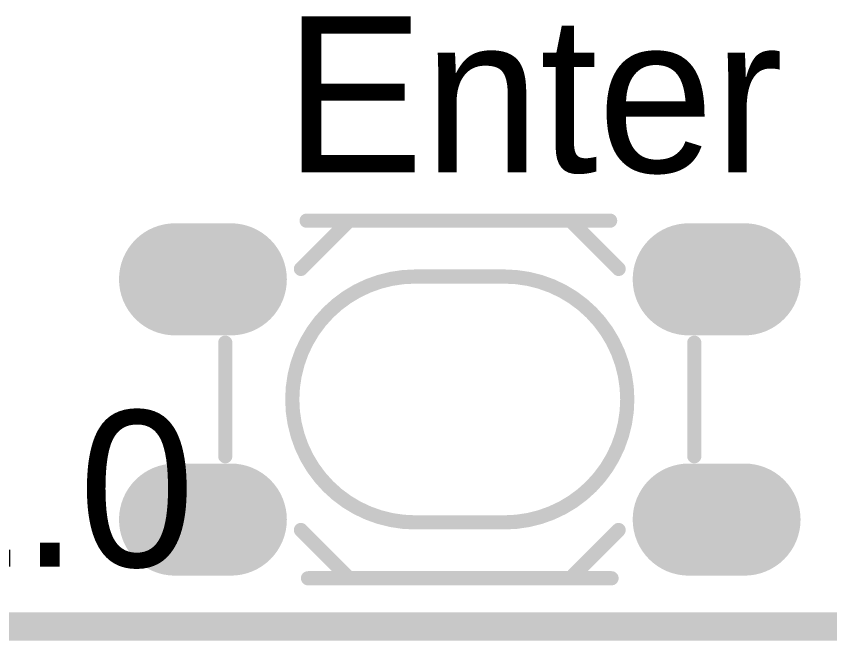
# Model space of a CAD drawing. Header units: millimetres. Extents: x 24.4 to 70.3, y 27.3 to 70.9.
# Drawn here: x 51.43 to 58.71, y 27.27 to 32.86 of the extents above; entities that cross this region are included whole.
import ezdxf

# ---------------------------------------------------------------- set-up
doc = ezdxf.new("R2010")
doc.units = ezdxf.units.MM
for name, color, linetype in [('KeepOutLayer', 6, 'Continuous'), ('Mechanical1', 6, 'Continuous'), ('Mechanical2', 216, 'Continuous'), ('TopLayer', 1, 'Continuous'), ('TopOverlay', 2, 'Continuous'), ('TopPaste', 8, 'Continuous'), ('TopSolder', 216, 'Continuous')]:
    doc.layers.add(name, color=color, linetype=linetype)

# ---------------------------------------------------------------- blocks, each defined once
blk = doc.blocks.new('3_4_2_5____3')
at = {"layer": 'TopLayer', "const_width": 0.8}
for points in [[(-2.55, 1.075), (-2.05, 1.075)], [(2.05, 1.075), (2.55, 1.075)], [(-2.55, -1.075), (-2.05, -1.075)], [(2.05, -1.075), (2.55, -1.075)]]:
    blk.add_lwpolyline(points, dxfattribs=at)
at = {"layer": 'TopLayer', "const_width": 0.4}
for points in [[(-2.75, 1.075, 1), (-2.35, 1.075, 1)], [(-2.25, 1.075, 1), (-1.85, 1.075, 1)], [(1.85, 1.075, 1), (2.25, 1.075, 1)], [(2.35, 1.075, 1), (2.75, 1.075, 1)], [(-2.75, -1.075, 1), (-2.35, -1.075, 1)], [(-2.25, -1.075, 1), (-1.85, -1.075, 1)], [(1.85, -1.075, 1), (2.25, -1.075, 1)], [(2.35, -1.075, 1), (2.75, -1.075, 1)]]:
    blk.add_lwpolyline(points, format="xyb", close=True, dxfattribs=at)
at = {"layer": 'TopOverlay', "const_width": 0.127}
for points in [[(-1.4224, 1.1684), (-1.016, 1.5748)], [(-1.3716, 1.6), (1.3462, 1.6)], [(1.016, 1.5748), (1.4224, 1.1684)], [(-0.4, 1.1), (0.4, 1.1)], [(-2.1, -0.508), (-2.1, 0.508)], [(2.1, -0.508), (2.1, 0.508)], [(-0.4, -1.1), (0.4, -1.1)], [(-1.4224, -1.1684), (-1.016, -1.5748)], [(1.016, -1.5748), (1.4224, -1.1684)], [(-1.3589, -1.6), (1.3589, -1.6)]]:
    blk.add_lwpolyline(points, dxfattribs=at)
at = {"layer": 'TopOverlay', "const_width": 0.0635}
for points in [[(-1.4034, 1.6, 1), (-1.3398, 1.6, 1)], [(-1.0477, 1.5748, 1), (-0.9842, 1.5748, 1)], [(0.9842, 1.5748, 1), (1.0477, 1.5748, 1)], [(1.3144, 1.6, 1), (1.378, 1.6, 1)], [(-1.4542, 1.1684, 1), (-1.3906, 1.1684, 1)], [(1.3906, 1.1684, 1), (1.4542, 1.1684, 1)], [(-0.4317, 1.1, 1), (-0.3682, 1.1, 1)], [(-0.4317, 1.1, 1), (-0.3682, 1.1, 1)], [(0.3682, 1.1, 1), (0.4317, 1.1, 1)], [(0.3682, 1.1, 1), (0.4317, 1.1, 1)], [(-2.1318, 0.508, 1), (-2.0683, 0.508, 1)], [(2.0683, 0.508, 1), (2.1318, 0.508, 1)], [(-2.1318, -0.508, 1), (-2.0683, -0.508, 1)], [(2.0683, -0.508, 1), (2.1318, -0.508, 1)], [(-0.4317, -1.1, 1), (-0.3682, -1.1, 1)], [(-0.4317, -1.1, 1), (-0.3682, -1.1, 1)], [(0.3682, -1.1, 1), (0.4317, -1.1, 1)], [(0.3682, -1.1, 1), (0.4317, -1.1, 1)], [(-1.4542, -1.1684, 1), (-1.3906, -1.1684, 1)], [(1.3906, -1.1684, 1), (1.4542, -1.1684, 1)], [(-1.0477, -1.5748, 1), (-0.9842, -1.5748, 1)], [(0.9842, -1.5748, 1), (1.0477, -1.5748, 1)], [(-1.3906, -1.6, 1), (-1.3272, -1.6, 1)], [(1.3272, -1.6, 1), (1.3906, -1.6, 1)]]:
    blk.add_lwpolyline(points, format="xyb", close=True, dxfattribs=at)
at = {"layer": 'TopOverlay', "const_width": 0.127}
for points in [[(-0.4, -1.1, -1), (-0.4, 1.1)], [(0.4, 1.1, -1), (0.4, -1.1)]]:
    blk.add_lwpolyline(points, format="xyb", dxfattribs=at)
at = {"layer": 'TopPaste', "const_width": 0.8}
for points in [[(-2.55, 1.075), (-2.05, 1.075)], [(2.05, 1.075), (2.55, 1.075)], [(-2.55, -1.075), (-2.05, -1.075)], [(2.05, -1.075), (2.55, -1.075)]]:
    blk.add_lwpolyline(points, dxfattribs=at)
at = {"layer": 'TopPaste', "const_width": 0.4}
for points in [[(-2.75, 1.075, 1), (-2.35, 1.075, 1)], [(-2.25, 1.075, 1), (-1.85, 1.075, 1)], [(1.85, 1.075, 1), (2.25, 1.075, 1)], [(2.35, 1.075, 1), (2.75, 1.075, 1)], [(-2.75, -1.075, 1), (-2.35, -1.075, 1)], [(-2.25, -1.075, 1), (-1.85, -1.075, 1)], [(1.85, -1.075, 1), (2.25, -1.075, 1)], [(2.35, -1.075, 1), (2.75, -1.075, 1)]]:
    blk.add_lwpolyline(points, format="xyb", close=True, dxfattribs=at)
at = {"layer": 'TopSolder', "const_width": 1.0032}
for points in [[(-2.55, 1.075), (-2.05, 1.075)], [(2.05, 1.075), (2.55, 1.075)], [(-2.55, -1.075), (-2.05, -1.075)], [(2.05, -1.075), (2.55, -1.075)]]:
    blk.add_lwpolyline(points, dxfattribs=at)
at = {"layer": 'TopSolder', "const_width": 0.5016}
for points in [[(-2.8008, 1.075, 1), (-2.2992, 1.075, 1)], [(-2.3008, 1.075, 1), (-1.7992, 1.075, 1)], [(1.7992, 1.075, 1), (2.3008, 1.075, 1)], [(2.2992, 1.075, 1), (2.8008, 1.075, 1)], [(-2.8008, -1.075, 1), (-2.2992, -1.075, 1)], [(-2.3008, -1.075, 1), (-1.7992, -1.075, 1)], [(1.7992, -1.075, 1), (2.3008, -1.075, 1)], [(2.2992, -1.075, 1), (2.8008, -1.075, 1)]]:
    blk.add_lwpolyline(points, format="xyb", close=True, dxfattribs=at)

msp = doc.modelspace()

# ---------------------------------------------------------------- linework, layer by layer
at = {"layer": 'KeepOutLayer', "const_width": 0.254}
msp.add_lwpolyline([(31.6951, 27.4), (62.1049, 27.4)], dxfattribs=at)
at = {"layer": 'Mechanical1', "const_width": 0.254}
msp.add_lwpolyline([(31.6951, 27.4), (62.1049, 27.4)], dxfattribs=at)
at = {"layer": 'Mechanical2', "const_width": 0.127}
msp.add_lwpolyline([(27.4, 27.4), (66.4, 27.4)], dxfattribs=at)

# ---------------------------------------------------------------- block references
at = {"rotation": 360}
msp.add_blockref('3_4_2_5____3', (55.4, 29.432), dxfattribs=at)

# ---------------------------------------------------------------- texts
at = {"layer": 'TopOverlay'}
msp.add_text('Enter', height=1.397, dxfattribs=at).set_placement((53.8315, 31.464))
at = {"layer": 'TopSolder'}
msp.add_text('Y42_V2.0', height=1.397, rotation=360, dxfattribs=at).set_placement((44.8216, 27.9348))

doc.saveas('drawing.dxf')
